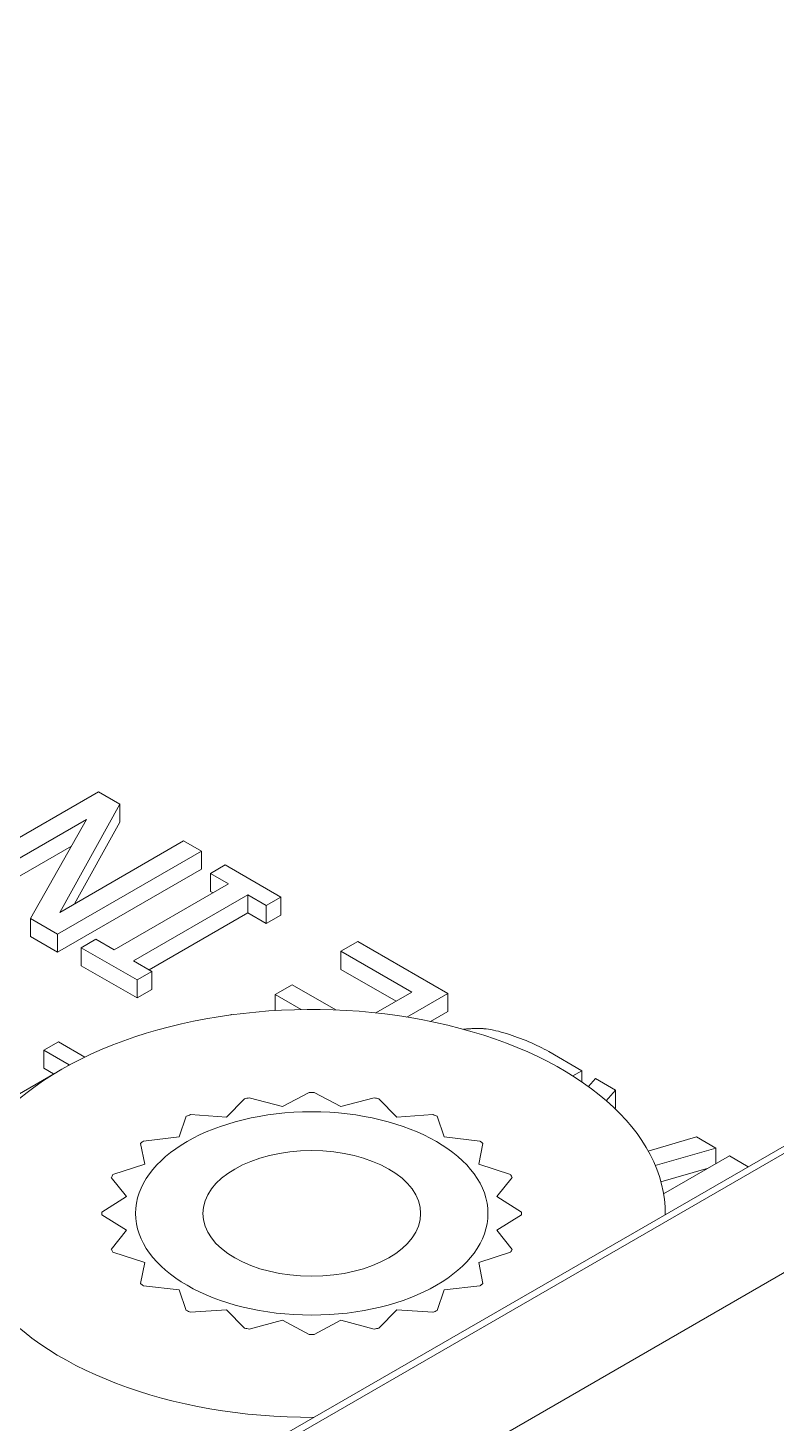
# Model space of a CAD drawing. Header units: millimetres. Extents: x 17 to 728, y 8 to 567.
# Drawn here: x 589.76 to 598.23, y 406.39 to 422.19 of the extents above; entities that cross this region are included whole.
import ezdxf

# ---------------------------------------------------------------- set-up
doc = ezdxf.new("R2010")
doc.units = ezdxf.units.MM
doc.header["$LTSCALE"] = 1.333333
doc.layers.add('Visible (ANSI)', color=7, linetype='Continuous', lineweight=18)
doc.layers.add('Visible Narrow (ANSI)', color=7, linetype='Continuous', lineweight=9)

msp = doc.modelspace()

# ---------------------------------------------------------------- linework, layer by layer
at = {"layer": 'Visible (ANSI)'}
for p, q in [((654.206, 441.795), (539.623, 375.641)), ((653.609, 440.017), (542.805, 376.045)), ((590.563, 413.539), (588.937, 412.6)), ((590.805, 413.399), (590.563, 413.539)), ((590.123, 412.174), (590.805, 413.399)), ((590.805, 413.195), (590.805, 413.399)), ((589.138, 412.484), (590.426, 413.227)), ((590.426, 413.227), (589.793, 412.106)), ((590.805, 413.195), (590.29, 412.271)), ((591.525, 412.984), (590.123, 412.174)), ((591.727, 412.867), (591.525, 412.984)), ((590.255, 412.925), (589.138, 412.28)), ((590.1, 411.928), (591.727, 412.867)), ((591.727, 412.663), (591.727, 412.867)), ((591.727, 412.663), (590.1, 411.724)), ((591.994, 412.713), (591.828, 412.617)), ((592.624, 412.349), (591.994, 412.713)), ((592.035, 412.498), (590.741, 411.75)), ((591.828, 412.617), (592.035, 412.498)), ((591.828, 412.413), (591.828, 412.617)), ((590.957, 411.625), (592.251, 412.373)), ((591.858, 412.395), (591.828, 412.413)), ((592.251, 412.373), (592.458, 412.253)), ((592.251, 412.169), (592.251, 412.373)), ((592.458, 412.253), (592.624, 412.349)), ((592.624, 412.145), (592.624, 412.349)), ((592.458, 412.049), (592.458, 412.253)), ((589.793, 412.106), (590.1, 411.928)), ((589.793, 411.902), (589.793, 412.106)), ((592.251, 412.169), (591.134, 411.523)), ((592.458, 412.049), (592.251, 412.169)), ((592.624, 412.145), (592.458, 412.049)), ((590.1, 411.724), (589.793, 411.902)), ((590.1, 411.724), (590.1, 411.928)), ((590.534, 411.87), (590.368, 411.774)), ((590.741, 411.75), (590.534, 411.87)), ((590.368, 411.774), (590.998, 411.41)), ((590.368, 411.57), (590.368, 411.774)), ((593.497, 411.845), (593.304, 411.734)), ((593.304, 411.734), (594.106, 411.272)), ((593.304, 411.53), (593.304, 411.734)), ((594.514, 411.258), (593.497, 411.845)), ((590.998, 411.206), (590.368, 411.57)), ((591.164, 411.506), (590.957, 411.625)), ((590.998, 411.41), (591.164, 411.506)), ((590.998, 411.206), (590.998, 411.41)), ((591.164, 411.302), (591.164, 411.506)), ((593.929, 411.17), (593.304, 411.53)), ((591.164, 411.302), (590.998, 411.206)), ((592.755, 411.355), (592.562, 411.244)), ((592.562, 411.244), (592.855, 411.074)), ((592.562, 411.063), (592.562, 411.244)), ((593.248, 411.07), (592.755, 411.355)), ((594.106, 411.272), (593.7, 411.037)), ((594.051, 410.99), (594.514, 411.258)), ((594.514, 411.054), (594.514, 411.258)), ((592.063, 411.018), (592.056, 411.014)), ((592.067, 411.015), (592.063, 411.018)), ((594.514, 411.054), (594.319, 410.941)), ((590.109, 410.71), (589.943, 410.614)), ((589.943, 410.614), (590.231, 410.447)), ((589.943, 410.41), (589.943, 410.614)), ((590.407, 410.537), (590.109, 410.71)), ((596.031, 410.382), (595.657, 410.598)), ((590.231, 410.447), (590.221, 410.441)), ((590.073, 410.356), (588.766, 409.601)), ((590.054, 410.345), (589.943, 410.41)), ((595.929, 410.323), (596.031, 410.382)), ((596.031, 410.256), (596.031, 410.382)), ((596.185, 410.293), (596.107, 410.202)), ((596.413, 410.161), (596.185, 410.293)), ((592.946, 410.137), (592.643, 409.975)), ((593.306, 409.975), (593.003, 410.137)), ((596.308, 410.042), (596.413, 410.161)), ((596.413, 409.957), (596.413, 410.161)), ((592.214, 410.065), (592.012, 409.857)), ((592.643, 409.975), (592.268, 410.075)), ((593.681, 410.075), (593.306, 409.975)), ((593.937, 409.857), (593.735, 410.065)), ((591.556, 409.866), (591.475, 409.632)), ((592.012, 409.857), (591.602, 409.885)), ((594.347, 409.885), (593.937, 409.857)), ((594.474, 409.632), (594.393, 409.866)), ((596.413, 409.957), (596.408, 409.951)), ((591.037, 409.559), (591.085, 409.322)), ((591.475, 409.632), (591.07, 409.585)), ((594.879, 409.585), (594.474, 409.632)), ((594.864, 409.322), (594.912, 409.559)), ((597.329, 409.633), (596.783, 409.472)), ((596.862, 409.31), (597.548, 409.506)), ((597.548, 409.506), (597.329, 409.633)), ((597.548, 409.328), (597.548, 409.506)), ((597.702, 409.417), (596.956, 408.987)), ((597.914, 409.295), (597.702, 409.417)), ((591.085, 409.322), (590.725, 409.205)), ((595.224, 409.205), (594.864, 409.322)), ((597.459, 409.277), (596.926, 409.124)), ((590.707, 409.174), (590.88, 408.958)), ((595.069, 408.958), (595.242, 409.174)), ((590.88, 408.958), (590.6, 408.782)), ((595.349, 408.782), (595.069, 408.958)), ((590.6, 408.75), (590.88, 408.575)), ((595.069, 408.575), (595.349, 408.75)), ((596.975, 408.766), (596.975, 408.752)), ((590.88, 408.575), (590.707, 408.358)), ((595.242, 408.358), (595.069, 408.575)), ((590.725, 408.327), (591.085, 408.21)), ((594.864, 408.21), (595.224, 408.327)), ((591.085, 408.21), (591.037, 407.973)), ((594.912, 407.973), (594.864, 408.21)), ((591.07, 407.947), (591.475, 407.9)), ((594.474, 407.9), (594.879, 407.947)), ((591.475, 407.9), (591.556, 407.666)), ((594.393, 407.666), (594.474, 407.9)), ((591.602, 407.647), (592.012, 407.675)), ((592.012, 407.675), (592.214, 407.467)), ((593.735, 407.467), (593.937, 407.675)), ((593.937, 407.675), (594.347, 407.647)), ((592.268, 407.457), (592.643, 407.557)), ((592.643, 407.557), (592.946, 407.395)), ((593.003, 407.395), (593.306, 407.557)), ((593.306, 407.557), (593.681, 407.457))]:
    msp.add_line(p, q, dxfattribs=at)
at = {"layer": 'Visible (ANSI)', "flags": 128}
for points in [[(594.95, 410.855), (594.942, 410.856), (594.933, 410.857), (594.924, 410.858), (594.914, 410.859), (594.904, 410.859), (594.895, 410.86), (594.885, 410.86), (594.874, 410.86), (594.864, 410.861), (594.853, 410.861), (594.843, 410.861), (594.832, 410.86), (594.82, 410.86), (594.809, 410.86), (594.798, 410.86), (594.786, 410.859), (594.774, 410.858), (594.762, 410.858), (594.75, 410.857), (594.738, 410.856), (594.727, 410.855), (594.715, 410.854), (594.703, 410.853), (594.691, 410.852)], [(595.657, 410.598), (595.632, 410.613), (595.605, 410.627), (595.578, 410.641), (595.55, 410.655), (595.521, 410.669), (595.492, 410.683), (595.462, 410.696), (595.431, 410.71), (595.4, 410.723), (595.369, 410.735), (595.337, 410.748), (595.305, 410.76), (595.274, 410.771), (595.242, 410.782), (595.211, 410.792), (595.179, 410.802), (595.149, 410.811), (595.118, 410.82), (595.088, 410.828), (595.059, 410.835), (595.031, 410.841), (595.003, 410.847), (594.976, 410.852), (594.95, 410.855)]]:
    msp.add_lwpolyline(points, dxfattribs=at)
at = {"layer": 'Visible (ANSI)'}
for major_axis, start_param, end_param in [((-4, 0), 3.135595, 7.859979), ((2.375, 0), 1.558878, 1.582715), ((2.375, 0), 1.873037, 1.896874), ((2.375, 0), 1.244718, 1.268556), ((2.375, 0), 2.187196, 2.211033), ((2.375, 0), 0.930559, 0.954396), ((2.375, 0), 2.501356, 2.525193), ((2.375, 0), 0.6164, 0.640237), ((-2.375, 0), 5.957107, 5.980945), ((2.375, 0), 0.302241, 0.326078), ((-2.375, 0), 6.271267, 6.295104), ((2.375, 0), 6.271267, 6.295104), ((-2.375, 0), 0.302241, 0.326078), ((2.375, 0), 5.957107, 5.980945), ((-2.375, 0), 0.6164, 0.640237), ((-2.375, 0), 2.501356, 2.525193), ((-2.375, 0), 0.930559, 0.954396), ((-2.375, 0), 2.187196, 2.211033), ((-2.375, 0), 1.244718, 1.268556), ((-2.375, 0), 1.873037, 1.896874), ((-2.375, 0), 1.558878, 1.582715)]:
    msp.add_ellipse((592.975, 408.766), major_axis=major_axis, ratio=0.57735, start_param=start_param, end_param=end_param, dxfattribs=at)
for major_axis in [(1.994, 0), (-1.232, 0)]:
    msp.add_ellipse((592.975, 408.766), major_axis=major_axis, ratio=0.57735, dxfattribs=at)
at = {"layer": 'Visible Narrow (ANSI)'}
msp.add_line((539.623, 375.556), (654.456, 441.855), dxfattribs=at)

doc.saveas('drawing.dxf')
